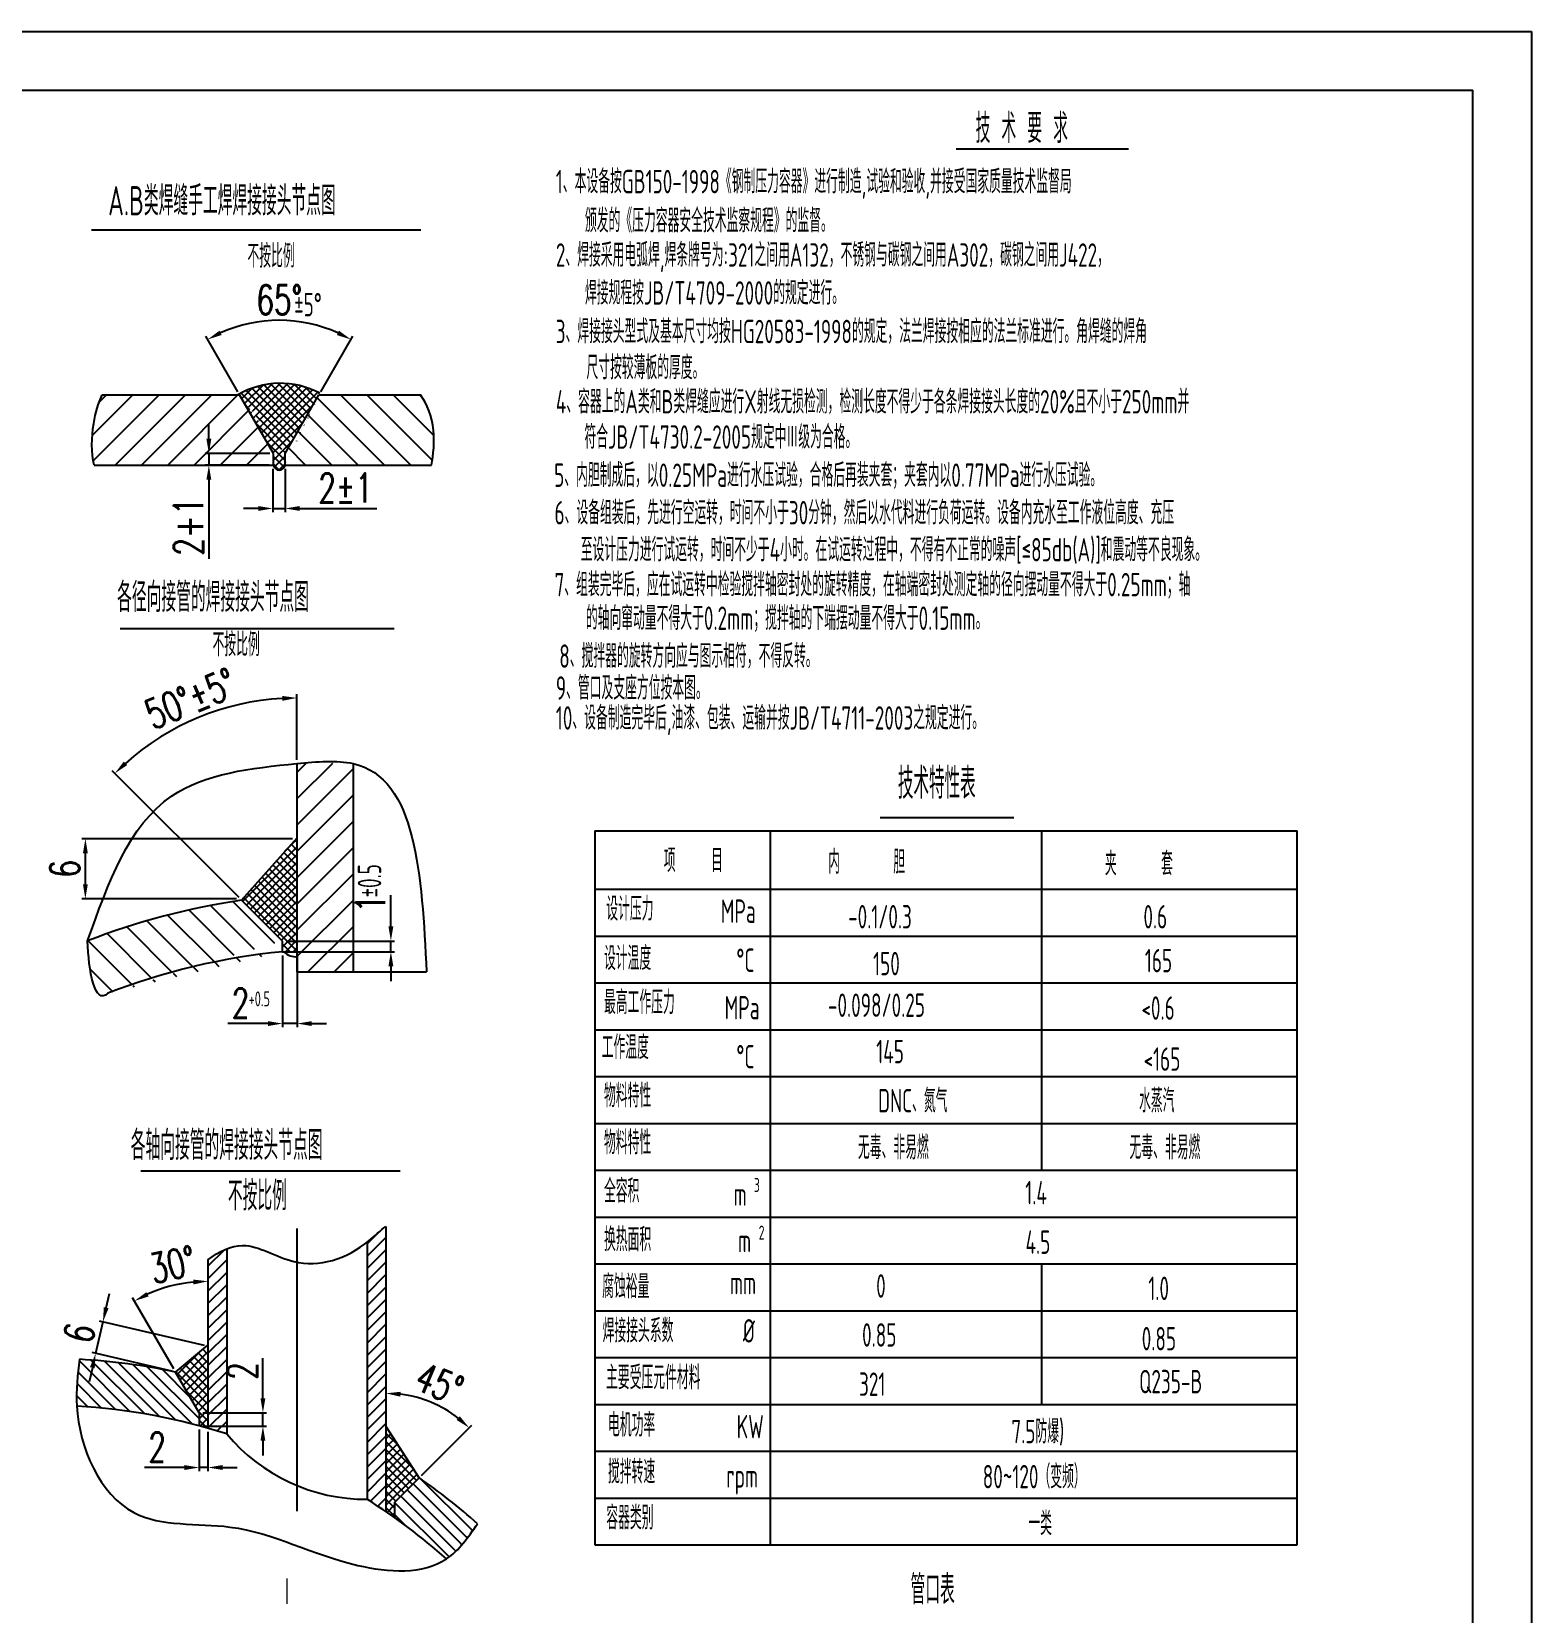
# Model space of a CAD drawing. Extents: x 174 to 768, y -773 to 68.
# Drawn here: x 512.1 to 768.3, y -201.9 to 68.3 of the extents above; entities that cross this region are included whole.
import ezdxf

# ---------------------------------------------------------------- set-up
doc = ezdxf.new("R2010")
doc.units = 0
doc.header["$MEASUREMENT"] = 0
doc.layers.get('DEFPOINTS').update_dxf_attribs({"linetype": 'CONTINUOUS', "lineweight": 30})
doc.layers.add('DIM', color=7, linetype='CONTINUOUS')
doc.styles.add('HZ5', font='romans.shx', dxfattribs={"width": 0.7, "height": 5, "bigfont": 'hztxt.shx'})
doc.styles.add('J_BigFont', font='gbenor.shx', dxfattribs={"bigfont": 'gbcbig.shx'})
doc.dimstyles.new('机械制图iso', dxfattribs={"dimscale": 0, "dimtxt": 0.18, "dimasz": 2.5, "dimexe": 0.625, "dimexo": 0.625, "dimgap": 1, "dimtad": 1, "dimdec": 4, "dimzin": 0, "dimdsep": 46, "dimtxsty": 'HZ5', "dimcen": 0, "dimadec": 0, "dimazin": 0, "dimtfac": 1, "dimtdec": 4, "dimtmove": 0, "dimatfit": 2, "dimfxl": 0, "dimtolj": 1, "dimtzin": 0, "dimarcsym": 0})
pattern_1 = [(45, (275.393905690285, -405.6326386263767), (-0.7071067811865475, 0.7071067811865476), []), (135, (275.393905690285, -405.6326386263767), (-0.7071067811865476, -0.7071067811865475), [])]

# ---------------------------------------------------------------- blocks, each defined once
blk = doc.blocks.new('*D0')
at = {"layer": 'DEFPOINTS', "color": 0}
for p in [(558.6121508210305, 18.64176815843064), (547.5883971668337, 6.269447954692623), (561.1354025506263, 6.269447954692623), (553.36189985873, -3.730552045307377), (555.36189985873, -3.730552045307377)]:
    blk.add_point(p, dxfattribs=at)
at = {"layer": 'DIM', "color": 0, "lineweight": -2}
for p, q in [((547.2758971668337, 6.810713832057896), (541.8112899649058, 16.27569114920383)), ((561.4479025506263, 6.810713832057896), (566.9125097525542, 16.2756911492038))]:
    blk.add_line(p, q, dxfattribs=at)
blk.add_arc((554.36189985873, -5.462602852876246), 24.47621978764833, 65.85473525063615, 114.1452647493638, dxfattribs=at)
at = {"layer": 'DIM', "color": 0}
for points in [[(544.5394988895366, 16.50121174966012), (544.1602325224253, 17.24323699668517), (542.1237899649058, 15.73442527183856)], [(564.5635671950347, 17.24323699668516), (564.1843008279234, 16.5012117496601), (566.6000097525542, 15.73442527183853)]]:
    blk.add_solid(points, dxfattribs=at)
at = {"layer": 'DIM', "color": 0, "insert": (554.36189985873, 22.51361693477208), "char_height": 5, "attachment_point": 5, "style": 'HZ5'}
blk.add_mtext('\\A1;65°', dxfattribs=at)
blk = doc.blocks.new('*D1')
at = {"layer": 'DEFPOINTS', "color": 0}
for p in [(553.2706124331484, -5.730552045307377), (555.36189985873, -5.730552045307377), (555.36189985873, -13.13590915705458)]:
    blk.add_point(p, dxfattribs=at)
at = {"layer": 'DIM', "color": 0, "lineweight": -2}
for p, q in [((553.2706124331484, -6.355552045307377), (553.2706124331484, -13.76090915705458)), ((555.36189985873, -6.355552045307377), (555.36189985873, -13.76090915705458)), ((550.7706124331484, -13.13590915705458), (548.2706124331484, -13.13590915705458)), ((553.2706124331484, -13.13590915705458), (555.36189985873, -13.13590915705458)), ((557.86189985873, -13.13590915705458), (571.0285665253966, -13.13590915705458))]:
    blk.add_line(p, q, dxfattribs=at)
at = {"layer": 'DIM', "color": 0}
for points in [[(550.7706124331484, -12.71924249038792), (550.7706124331484, -13.55257582372125), (553.2706124331484, -13.13590915705458)], [(557.86189985873, -12.71924249038792), (557.86189985873, -13.55257582372125), (555.36189985873, -13.13590915705458)]]:
    blk.add_solid(points, dxfattribs=at)
at = {"layer": 'DIM', "color": 0, "insert": (565.6952331920634, -9.635909157054584), "char_height": 5, "attachment_point": 5, "style": 'HZ5'}
blk.add_mtext('\\A1;2±1', dxfattribs=at)
blk = doc.blocks.new('*D2')
at = {"layer": 'DEFPOINTS', "color": 0}
for p in [(553.36189985873, -3.730552045307377), (542.3368199904809, -5.73055204530726), (553.2706124331484, -5.730552045307263)]:
    blk.add_point(p, dxfattribs=at)
at = {"layer": 'DIM', "color": 0, "lineweight": -2}
for p, q in [((542.3368199904809, -1.230552045307373), (542.3368199904809, 1.269447954692627)), ((552.73689985873, -3.730552045307376), (541.7118199904809, -3.730552045307373)), ((542.3368199904809, -3.730552045307373), (542.3368199904809, -5.73055204530726)), ((552.6456124331484, -5.730552045307263), (541.7118199904809, -5.73055204530726)), ((542.3368199904809, -8.23055204530726), (542.3368199904809, -21.73055204530726))]:
    blk.add_line(p, q, dxfattribs=at)
at = {"layer": 'DIM', "color": 0}
for points in [[(541.9201533238142, -1.230552045307373), (542.7534866571475, -1.230552045307373), (542.3368199904809, -3.730552045307373)], [(541.9201533238142, -8.23055204530726), (542.7534866571475, -8.23055204530726), (542.3368199904809, -5.73055204530726)]]:
    blk.add_solid(points, dxfattribs=at)
at = {"layer": 'DIM', "color": 0, "insert": (538.8368199904809, -16.23055204530717), "char_height": 5, "attachment_point": 5, "rotation": 90, "style": 'HZ5'}
blk.add_mtext('\\A1;2+1', dxfattribs=at)
blk = doc.blocks.new('*D3')
at = {"layer": 'DEFPOINTS', "color": 0}
for p in [(554.9184130839395, -88.86690251864206), (557.4109060843688, -88.87068120304502), (554.9184130839395, -101.1265748317981)]:
    blk.add_point(p, dxfattribs=at)
at = {"layer": 'DIM', "color": 0, "lineweight": -2}
for p, q in [((554.9184130839395, -89.49190251864206), (554.9184130839395, -101.7515748317981)), ((557.4109060843688, -89.49568120304502), (557.4109060843688, -101.7515748317981)), ((552.4184130839395, -101.1265748317981), (545.5850797506062, -101.1265748317981)), ((557.4109060843688, -101.1265748317981), (554.9184130839395, -101.1265748317981)), ((559.9109060843688, -101.1265748317981), (562.4109060843688, -101.1265748317981))]:
    blk.add_line(p, q, dxfattribs=at)
at = {"layer": 'DIM', "color": 0}
for points in [[(552.4184130839395, -100.7099081651314), (552.4184130839395, -101.5432414984647), (554.9184130839395, -101.1265748317981)], [(559.9109060843688, -100.7099081651314), (559.9109060843688, -101.5432414984647), (557.4109060843688, -101.1265748317981)]]:
    blk.add_solid(points, dxfattribs=at)
at = {"layer": 'DIM', "color": 0, "insert": (547.7517464172729, -97.62657483179805), "char_height": 5, "attachment_point": 5, "style": 'HZ5'}
blk.add_mtext('\\A1;2', dxfattribs=at)
blk = doc.blocks.new('*D4')
at = {"layer": 'DEFPOINTS', "color": 0}
for p in [(554.91841308394, -87.03521636054006), (554.91841308394, -88.86690251864206), (573.4327835027924, -88.86690251864206)]:
    blk.add_point(p, dxfattribs=at)
at = {"layer": 'DIM', "color": 0, "lineweight": -2}
for p, q in [((573.4327835027924, -84.53521636054006), (573.4327835027924, -79.20188302720673)), ((555.54341308394, -87.03521636054006), (574.0577835027924, -87.03521636054006)), ((555.54341308394, -88.86690251864206), (574.0577835027924, -88.86690251864206)), ((573.4327835027924, -88.86690251864206), (573.4327835027924, -87.03521636054006)), ((573.4327835027924, -91.36690251864206), (573.4327835027924, -93.86690251864206))]:
    blk.add_line(p, q, dxfattribs=at)
at = {"layer": 'DIM', "color": 0}
for points in [[(573.0161168361258, -84.53521636054006), (573.849450169459, -84.53521636054006), (573.4327835027924, -87.03521636054006)], [(573.0161168361258, -91.36690251864206), (573.849450169459, -91.36690251864206), (573.4327835027924, -88.86690251864206)]]:
    blk.add_solid(points, dxfattribs=at)
at = {"layer": 'DIM', "color": 0, "insert": (569.9327835027924, -80.61854969387329), "char_height": 5, "attachment_point": 5, "rotation": 90, "style": 'HZ5'}
blk.add_mtext('\\A1;1', dxfattribs=at)
blk = doc.blocks.new('*D5')
at = {"layer": 'DEFPOINTS', "color": 0}
for p in [(545.9970326997895, -46.99978383691675), (557.3855661975102, -56.71128786153534), (547.929272101519, -80.04607537811924), (554.9184130839399, -87.03521636054012), (557.3855661975102, -92.29316619773817)]:
    blk.add_point(p, dxfattribs=at)
at = {"layer": 'DIM', "color": 0, "lineweight": -2}
for p, q in [((557.3855661975103, -56.08628786153531), (557.3855661975103, -44.87545495808405)), ((547.4873303632774, -79.60413363987766), (525.8295723197955, -57.94637559639602))]:
    blk.add_line(p, q, dxfattribs=at)
blk.add_arc((557.3855661975103, -89.50236947411045), 44.0019145160264, 93.25573837439748, 131.744261625603, dxfattribs=at)
at = {"layer": 'DIM', "color": 0}
for points in [[(554.8747385527004, -45.1549760887315), (554.8984117650622, -45.98797310160785), (557.3855661975102, -45.50045495808408)], [(528.3749252083164, -56.97436095483252), (527.8026468607969, -56.368603629326), (526.271514058037, -58.38831733463763)]]:
    blk.add_solid(points, dxfattribs=at)
at = {"layer": 'DIM', "color": 0, "insert": (539.2073705066041, -45.61632289765294), "char_height": 5, "attachment_point": 5, "rotation": 22.500000000000245, "style": 'HZ5'}
blk.add_mtext('\\A1;50°±5°', dxfattribs=at)
blk = doc.blocks.new('*D6')
at = {"layer": 'DEFPOINTS', "color": 0}
for p in [(521.2426815575498, -69.54374477509576), (557.2602406675134, -69.54374477509577), (547.7083012323982, -79.82510450899849)]:
    blk.add_point(p, dxfattribs=at)
at = {"layer": 'DIM', "color": 0, "lineweight": -2}
for p, q in [((556.6352406675134, -69.54374477509577), (520.6176815575498, -69.54374477509576)), ((521.2426815575498, -77.32510450899848), (521.2426815575498, -72.04374477509576)), ((547.0833012323982, -79.82510450899849), (520.6176815575498, -79.82510450899848))]:
    blk.add_line(p, q, dxfattribs=at)
at = {"layer": 'DIM', "color": 0}
for points in [[(520.8260148908831, -72.04374477509576), (521.6593482242164, -72.04374477509576), (521.2426815575498, -69.54374477509576)], [(520.8260148908831, -77.32510450899848), (521.6593482242164, -77.32510450899848), (521.2426815575498, -79.82510450899848)]]:
    blk.add_solid(points, dxfattribs=at)
at = {"layer": 'DIM', "color": 0, "insert": (517.7426815575498, -74.68442464204703), "char_height": 5, "attachment_point": 5, "rotation": 90, "style": 'HZ5'}
blk.add_mtext('\\A1;6', dxfattribs=at)
blk = doc.blocks.new('*D65')
at = {"layer": 'DEFPOINTS', "color": 0}
for p in [(542.187560273907, -156.2383429438194), (522.9998206572881, -157.4743134969428), (536.6222918446724, -160.6193087786336)]:
    blk.add_point(p, dxfattribs=at)
at = {"layer": 'DIM', "color": 0, "lineweight": -2}
for p, q in [((524.8040619511638, -149.6592858611309), (525.3664395870234, -147.2233606991678)), ((524.2416843153043, -152.095211023094), (522.9998206572881, -157.4743134969428)), ((541.5785789834162, -156.0977485348545), (523.6327030248135, -151.9546166141291)), ((536.0133105541817, -160.4787143696687), (522.3908393667973, -157.3337190879779)), ((522.4374430214285, -159.9102386589059), (521.875065385569, -162.346163820869))]:
    blk.add_line(p, q, dxfattribs=at)
at = {"layer": 'DIM', "color": 0}
for points in [[(524.39807442417, -149.5655562551543), (525.2100494781577, -149.7530154671075), (524.2416843153043, -152.095211023094)], [(522.0314554944347, -159.8165090529293), (522.8434305484224, -160.0039682648825), (522.9998206572881, -157.4743134969428)]]:
    blk.add_solid(points, dxfattribs=at)
at = {"layer": 'DIM', "color": 0, "insert": (520.2104572595478, -153.9974335698151), "char_height": 5, "attachment_point": 5, "rotation": 77.00000000000291, "style": 'HZ5'}
blk.add_mtext('\\A1;6', dxfattribs=at)
blk = doc.blocks.new('*D66')
at = {"layer": 'DEFPOINTS', "color": 0}
for p in [(540.6750992965508, -169.8415745842228), (542.1875602739069, -170.2586364558271), (542.1875602739069, -176.9666994528402)]:
    blk.add_point(p, dxfattribs=at)
at = {"layer": 'DIM', "color": 0, "lineweight": -2}
for p, q in [((540.6750992965508, -170.4665745842228), (540.6750992965508, -177.5916994528402)), ((542.1875602739069, -170.8836364558271), (542.1875602739069, -177.5916994528402)), ((538.1750992965508, -176.9666994528402), (531.3417659632174, -176.9666994528402)), ((542.1875602739069, -176.9666994528402), (540.6750992965508, -176.9666994528402)), ((544.6875602739069, -176.9666994528402), (547.1875602739069, -176.9666994528402))]:
    blk.add_line(p, q, dxfattribs=at)
at = {"layer": 'DIM', "color": 0}
for points in [[(538.1750992965508, -176.5500327861735), (538.1750992965508, -177.3833661195069), (540.6750992965508, -176.9666994528402)], [(544.6875602739069, -176.5500327861735), (544.6875602739069, -177.3833661195069), (542.1875602739069, -176.9666994528402)]]:
    blk.add_solid(points, dxfattribs=at)
at = {"layer": 'DIM', "color": 0, "insert": (533.5084326298842, -173.4666994528402), "char_height": 5, "attachment_point": 5, "style": 'HZ5'}
blk.add_mtext('\\A1;2', dxfattribs=at)
blk = doc.blocks.new('*D67')
at = {"layer": 'DEFPOINTS', "color": 0}
for p in [(540.6750992965508, -167.6389771985812), (540.6750992965508, -169.8915745842229), (551.5734368465628, -167.6389771985812)]:
    blk.add_point(p, dxfattribs=at)
at = {"layer": 'DIM', "color": 0, "lineweight": -2}
for p, q in [((551.5734368465628, -165.1389771985812), (551.5734368465628, -158.3056438652478)), ((541.3000992965508, -167.6389771985812), (552.1984368465628, -167.6389771985812)), ((541.3000992965508, -169.8915745842229), (552.1984368465628, -169.8915745842229)), ((551.5734368465628, -169.8915745842229), (551.5734368465628, -167.6389771985812)), ((551.5734368465628, -172.3915745842229), (551.5734368465628, -174.8915745842229))]:
    blk.add_line(p, q, dxfattribs=at)
at = {"layer": 'DIM', "color": 0}
for points in [[(551.1567701798962, -165.1389771985812), (551.9901035132294, -165.1389771985812), (551.5734368465628, -167.6389771985812)], [(551.1567701798962, -172.3915745842229), (551.9901035132294, -172.3915745842229), (551.5734368465628, -169.8915745842229)]]:
    blk.add_solid(points, dxfattribs=at)
at = {"layer": 'DIM', "color": 0, "insert": (548.0734368465628, -160.4723105319144), "char_height": 5, "attachment_point": 5, "rotation": 90, "style": 'HZ5'}
blk.add_mtext('\\A1;2', dxfattribs=at)
blk = doc.blocks.new('*D68')
at = {"layer": 'DEFPOINTS', "color": 0}
for p in [(542.1875602739069, -141.4614750518286), (533.600557690238, -146.6660407563968), (536.6472918446725, -160.6626100488229), (540.6750992965507, -167.6389771985812), (542.1875602739069, -170.258636455827)]:
    blk.add_point(p, dxfattribs=at)
at = {"layer": 'DIM', "color": 0, "lineweight": -2}
blk.add_line((536.3347918446725, -160.1213441714576), (529.3217023047354, -147.9743167702556), dxfattribs=at)
blk.add_arc((542.1875602739069, -170.2586364558276), 25.10671593834482, 95.7075840606938, 114.2924159393039, dxfattribs=at)
at = {"layer": 'DIM', "color": 0}
for points in [[(539.6699159059115, -144.8602392746657), (539.7114054686732, -145.6925391368706), (542.187560273907, -145.1519205174828)], [(532.0489245794647, -147.7456947031528), (531.6687056637059, -147.0041570975362), (529.6342023047354, -148.5155826476209)]]:
    blk.add_solid(points, dxfattribs=at)
at = {"layer": 'DIM', "color": 0, "insert": (536.139815227167, -142.2985045422121), "char_height": 5, "attachment_point": 5, "rotation": 12.204993071761802, "style": 'HZ5'}
blk.add_mtext('\\A1;30°', dxfattribs=at)
blk = doc.blocks.new('*D69')
at = {"layer": 'DEFPOINTS', "color": 0}
for p in [(572.5875602739069, -135.7679039155133), (577.7926644106582, -164.977019693581), (578.2444145233993, -178.745878541131), (574.0389304695759, -182.9513625949544), (572.587560273907, -184.498558230147)]:
    blk.add_point(p, dxfattribs=at)
at = {"layer": 'DIM', "color": 0, "lineweight": -2}
blk.add_line((578.686356261641, -178.3039368028894), (587.2501109724399, -169.7401820920907), dxfattribs=at)
blk.add_arc((572.587560273907, -184.4027327906233), 20.11097805684807, 52.12704462007191, 82.87295537992776, dxfattribs=at)
at = {"layer": 'DIM', "color": 0}
for points in [[(575.0568285677825, -164.8630035446908), (575.1086244905727, -164.0312814596006), (572.587560273907, -164.2917547337753)], [(585.2096900492741, -168.2152798084346), (584.6581989710869, -168.8400213831071), (586.8081692341982, -170.1821238303323)]]:
    blk.add_solid(points, dxfattribs=at)
at = {"layer": 'DIM', "color": 0, "insert": (581.718681966099, -162.6288745784612), "char_height": 5, "attachment_point": 5, "rotation": 337.2486904556784, "style": 'HZ5'}
blk.add_mtext('\\A1;45°', dxfattribs=at)

msp = doc.modelspace()

# ---------------------------------------------------------------- hatches: boundary and pattern name
at = {"layer": 'DIM'}
h = msp.add_hatch(dxfattribs=at)
h.set_pattern_fill('ANSI37', color=256, scale=7.5, style=0)
h.set_pattern_definition([(45, (203.6527095195503, -72.17896834582416), (-0.6629126073623882, 0.6629126073623883), []), (135, (203.6527095195503, -72.17896834582416), (-0.6629126073623883, -0.6629126073623882), [])])
edge = h.paths.add_edge_path()
edge.add_line((553.36189985873, -3.730552045307377), (547.5883971668338, 6.269447954692623))
edge.add_line((555.36189985873, -3.730552045307377), (561.1354025506263, 6.269447954692623))
edge.add_line((553.36189985873, -5.730552045307377), (553.36189985873, -3.730552045307377))
edge.add_line((555.36189985873, -5.730552045307377), (555.36189985873, -3.730552045307377))
edge.add_arc((554.36189985873, -5.551764648080962), 1.015856748467515, 190.1366629109816, 349.8633370890185)
edge.add_arc((554.5397043200038, -5.933665231768032), 14.18390451545465, 61.57363830885726, 120.6441682197861)
h = msp.add_hatch(dxfattribs=at)
h.set_pattern_fill('ANSI31', color=256, style=0)
h.set_pattern_definition([(45, (75.62586769817028, -191.5169728455378), (-2.245064030267288, 2.245064030267288), [])])
edge = h.paths.add_edge_path()
edge.add_line((524.0917040721753, 6.269447954692623), (547.5883971668338, 6.269447954692623))
edge.add_line((547.5883971668338, 6.269447954692623), (553.36189985873, -3.730552045307377))
edge.add_line((553.36189985873, -3.730552045307377), (553.36189985873, -5.730552045307377))
edge.add_line((553.36189985873, -5.730552045307377), (522.7414860745538, -5.730552045307377))
edge.add_spline(control_points=[(522.7414860745538, -5.730552045307377), (522.1963809764746, -3.687591947700867), (522.3517338059975, 1.178674588223657), (523.4685287885612, 4.831990355963171), (524.0917040721755, 6.269447954692509)], knot_values=[9.941961667444083, 9.941961667444083, 9.941961667444083, 9.941961667444083, 21.33888380195688, 30.26678402198281, 30.26678402198281, 30.26678402198281, 30.26678402198281], degree=3, periodic=0)
h = msp.add_hatch(dxfattribs=at)
h.set_pattern_fill('ANSI31', color=256, angle=90, style=0)
h.set_pattern_definition([(135, (75.62586769817028, -191.5169728455378), (-2.245064030267288, -2.245064030267288), [])])
edge = h.paths.add_edge_path()
edge.add_spline(control_points=[(580.3855175203449, -5.730552045306808), (580.7139603742199, -3.899446166753592), (581.1430811459046, 1.301892435596073), (579.5835041953366, 4.672913776394125), (578.5197781583341, 6.269447954677048)], knot_values=[11.38549647651127, 11.38549647651127, 11.38549647651127, 11.38549647651127, 18.48107111075401, 28.15200539043571, 28.15200539043571, 28.15200539043571, 28.15200539043571], degree=3, periodic=0)
edge.add_line((578.5197781583263, 6.269447954692623), (561.1354025506263, 6.269447954692624))
edge.add_line((561.1354025506263, 6.269447954692624), (555.36189985873, -3.730552045307344))
edge.add_line((555.36189985873, -3.730552045307344), (555.3618998587299, -5.730552045307377))
edge.add_line((555.3618998587299, -5.730552045307377), (580.3855175203447, -5.730552045307376))
h = msp.add_hatch(dxfattribs=at)
h.set_pattern_fill('ANSI31', color=256, style=0)
h.set_pattern_definition([(45, (82.90397336810742, -344.1512126474734), (-2.245064030267288, 2.245064030267288), [])])
edge = h.paths.add_edge_path()
edge.add_line((557.3855661975102, -56.71128786153531), (557.3855661975102, -92.29316619773817))
edge.add_line((557.3855661975102, -92.29316619773817), (566.9855661975103, -92.29316619773817))
edge.add_line((566.9855661975104, -92.29316619773817), (566.9855661975104, -56.71128786153531))
edge.add_spline(control_points=[(566.9855661975104, -56.71128786153531), (563.8023136348762, -56.63659325863182), (560.6190610722425, -56.56189865572833), (557.3855661975102, -56.71128786153531)], knot_values=[121.8604519330935, 121.8604519330935, 121.8604519330935, 121.8604519330935, 141.0604519330935, 141.0604519330936, 141.0604519330936, 141.0604519330936], degree=3, periodic=0)
h = msp.add_hatch(dxfattribs=at)
h.set_pattern_fill('ANSI37', color=256, scale=7.5, style=0)
h.set_pattern_definition([(45, (259.485078799967, 645.3771015814241), (-0.6629126073623882, 0.6629126073623883), []), (135, (259.485078799967, 645.3771015814241), (-0.6629126073623883, -0.6629126073623882), [])])
h.paths.add_polyline_path([(557.3855661975102, -69.40268651949054), (547.9292721015191, -80.04607537811944), (554.91841308394, -87.03521636054006), (554.91841308394, -88.86690251864206), (555.2313298852602, -88.86737690867494, -0.00034280350042554), (555.2291015860443, -88.86483787614475, 0.00034280350042554), (555.2313298852602, -88.86737690867494), (557.3855661975102, -88.87064278711568)])
h = msp.add_hatch(dxfattribs=at)
h.set_pattern_fill('ANSI31', color=256, angle=90, style=0)
h.set_pattern_definition([(135, (82.90397336810742, -344.1512126474734), (-2.245064030267288, -2.245064030267288), [])])
edge = h.paths.add_edge_path()
edge.add_arc((565.4991089479319, -199.7026528786921), 111.3396366207545, 95.45309312376337, 111.2753747836712)
edge.add_line((554.91841308394, -87.03521636054006), (547.9292721015191, -80.04607537811944))
edge.add_arc((565.4991089479319, -199.7026528786921), 120.9396366207545, 98.35336270955364, 111.2753747836712)
edge.add_spline(control_points=[(525.0994366994069, -95.95111715486087), (522.7641272649203, -98.13888538874608), (521.8179374560166, -92.07511614157852), (521.6160693617992, -87.00538342356253)], knot_values=[0, 0, 0, 0, 19.20000000000007, 19.20000000000012, 19.20000000000012, 19.20000000000012], degree=3, periodic=0)
h = msp.add_hatch(dxfattribs=at)
h.set_pattern_fill('ANSI31', color=256, scale=12, style=0)
h.set_pattern_definition([(45, (484.9335930236839, -246.5170105244059), (-1.060660171779821, 1.060660171779821), [])])
edge = h.paths.add_edge_path()
edge.add_arc((513.681336404708, -270.6845316508483), 104.3933198293947, 72.31889376911221, 74.15323070433749, ccw=False)
edge.add_line((545.3875602739072, -171.2225761454466), (545.3875602739072, -139.5928778734101))
edge.add_spline(control_points=[(545.3875602739072, -139.5928778734101), (544.3058659969056, -140.0280897048285), (543.2420812104674, -140.6869422603406), (542.1875602739069, -141.4614750518286)], knot_values=[4.91849032904463, 4.91849032904463, 4.91849032904463, 4.91849032904463, 9.508752548406024, 9.508752548406024, 9.508752548406024, 9.508752548406024], degree=3, periodic=0)
edge.add_line((542.1875602739069, -141.4614750518288), (542.1875602739069, -170.2586364558271))
edge = h.paths.add_edge_path()
edge.add_arc((513.6813364046993, -270.6845316508433), 104.3933198293939, 55.64824937385521, 57.74971897068508, ccw=False)
edge.add_line((572.587560273907, -184.4985582301472), (572.587560273907, -135.7679039155131))
edge.add_spline(control_points=[(572.587560273907, -135.7679039155132), (571.6419671852764, -136.4703761911455), (570.5875002381854, -137.4874387212623), (569.4839181652083, -138.3688392588994), (569.3875602739076, -138.4444711819799)], knot_values=[40.97188574948754, 40.97188574948754, 40.97188574948754, 40.97188574948754, 45.23964684736674, 45.64625762736014, 45.64625762736014, 45.64625762736014, 45.64625762736014], degree=3, periodic=0)
edge.add_line((569.3875602739067, -138.4444711819804), (569.3875602739072, -182.3964699027458))
h = msp.add_hatch(dxfattribs=at)
h.set_pattern_fill('ANSI37', color=256, scale=8, style=0)
h.set_pattern_definition(pattern_1)
h.paths.add_polyline_path([(536.6472918446725, -160.6626100488229), (540.6750992965513, -167.6389771985805), (540.6750992965508, -169.8415745842228, -0.003757262012781217), (542.1875602739069, -170.2586364558269), (542.1875602739069, -156.04352295687)])
h = msp.add_hatch(dxfattribs=at)
h.set_pattern_fill('ANSI31', color=256, scale=12, angle=90, style=0)
h.set_pattern_definition([(135, (484.9335930236839, -246.5170105244059), (-1.060660171779821, -1.060660171779821), [])])
edge = h.paths.add_edge_path()
edge.add_line((540.6750992965508, -169.8415745842228), (540.6750992965513, -167.6389771985814))
edge.add_line((540.6750992965513, -167.6389771985814), (536.6472918446725, -160.6626100488229))
edge.add_arc((513.6813364047048, -270.6845316508483), 112.3933198293954, 78.20939204592266, 86.64924015843471)
edge.add_spline(control_points=[(520.2505530415674, -158.4833563671161), (519.9390165211357, -161.0996124062071), (519.6274800007036, -163.7158684452984), (519.7829653488589, -166.4696797859133)], knot_values=[0, 0, 0, 0, 7.99999999999998, 8.000000000000083, 8.000000000000083, 8.000000000000083], degree=3, periodic=0)
edge.add_arc((513.6813364047039, -270.6845316508474), 104.3933198293947, 75.01432767573868, 86.64924015843411, ccw=False)
edge = h.paths.add_edge_path()
edge.add_line((578.2800333405057, -178.7102597240249), (574.0389304695759, -182.951362594954))
edge.add_line((574.0389304695759, -182.951362594954), (574.0389304695759, -185.5086778910966))
edge.add_arc((513.6813364047048, -270.6845316508469), 104.3933198293939, 48.43963839509519, 54.67772519402092, ccw=False)
edge.add_spline(control_points=[(582.9367742289128, -192.5714754004392), (585.0526757617636, -191.1459851214977), (586.648359842372, -188.8657013438666), (588.2440439229808, -186.5854175662356)], knot_values=[83.23876013549625, 83.23876013549625, 83.23876013549625, 83.23876013549658, 91.23876013549659, 91.23876013549659, 91.23876013549659, 91.23876013549659], degree=3, periodic=0)
edge.add_arc((513.6813364047039, -270.6845316508474), 112.3933198293949, 48.439638395095, 54.91747715231479)
h = msp.add_hatch(dxfattribs=at)
h.set_pattern_fill('ANSI37', color=256, scale=8, style=0)
h.set_pattern_definition(pattern_1)
h.paths.add_polyline_path([(572.587560273907, -184.4985582301472, -0.004234735915647742), (574.0389304695759, -185.5086778910965), (574.0389304695759, -182.9513625949542), (578.2444145233999, -178.7458785411308), (572.5875602739065, -169.9299733190426)])

# ---------------------------------------------------------------- linework, layer by layer
for p, q in [((174.2502784555192, 68.32419362772714), (768.250278455519, 68.32419362772703)), ((768.250278455519, 68.32419362772703), (768.250278455519, -772.675806372273)), ((199.2502784555191, 58.32419362772703), (758.2502784555193, 58.32419362772703)), ((758.2502784555189, -762.675806372273), (758.2502784555189, 58.32419362772703)), ((669.9741766315944, 48.30879700771402), (699.4535297114853, 48.30879700771402)), ((522.2790541628992, 34.44629693858042), (578.5192174071381, 34.44629693858042)), ((524.0917040721753, 6.269447954692623), (547.5883971668338, 6.269447954692623)), ((553.36189985873, -3.730552045307377), (547.5883971668338, 6.269447954692623)), ((555.36189985873, -3.730552045307377), (561.1354025506263, 6.269447954692623)), ((561.1354025506263, 6.269447954692623), (578.5197781583703, 6.269447954692623)), ((553.36189985873, -5.730552045307377), (553.36189985873, -3.730552045307377)), ((555.36189985873, -5.730552045307377), (555.36189985873, -3.730552045307377)), ((522.7414860745538, -5.730552045307377), (553.36189985873, -5.730552045307377)), ((555.36189985873, -5.730552045307377), (580.3855175203447, -5.730552045307377)), ((527.1777658465393, -33.62061719304666), (573.9988922876236, -33.62061719304666)), ((557.3855661975102, -56.71128786153531), (557.3855661975102, -92.29316619773817)), ((566.9855661975104, -56.71128786153531), (566.9855661975104, -92.29316619773817)), ((657.0326727393585, -65.94224352419258), (679.8681786041452, -65.94224352419258)), ((547.9292721015191, -80.04607537811944), (557.4109060843688, -69.37416559292751)), ((608.2502784555187, -68.18243609698754), (728.2502784555187, -68.18243609698754)), ((608.2502784555187, -68.18243609698754), (608.2502784555186, -190.1824360969877)), ((638.2502784555186, -190.1824360969877), (638.2502784555187, -68.18243609698754)), ((684.6413865593514, -126.1824360969877), (684.6413865593513, -68.18243609698754)), ((728.2502784555187, -190.1824360969877), (728.2502784555186, -68.18243609698754)), ((608.2502784555187, -78.18243609698766), (728.2502784555187, -78.18243609698743)), ((554.91841308394, -87.03521636054006), (547.9292721015191, -80.04607537811944)), ((608.2502784555187, -86.18243609698754), (728.2502784555187, -86.18243609698754)), ((554.91841308394, -88.86690251864206), (554.91841308394, -87.03521636054006)), ((554.91841308394, -88.86690251864206), (557.4109060843688, -88.87068120304502)), ((557.3855661975102, -92.29316619773817), (566.9855661975104, -92.29316619773817)), ((566.9855661975104, -92.29316619773817), (579.5270694835232, -92.29316619773817)), ((608.2502784555187, -94.18243609698754), (728.2502784555187, -94.18243609698754)), ((608.2502784555187, -102.1824360969875), (728.2502784555187, -102.1824360969875)), ((608.2502784555187, -110.1824360969877), (728.2502784555187, -110.1824360969875)), ((608.2502784555187, -118.1824360969877), (728.2502784555187, -118.1824360969875)), ((530.702043136127, -126.3002318491699), (574.9894632387823, -126.3002318491699)), ((608.2502784555187, -126.1824360969877), (728.2502784555187, -126.1824360969876)), ((608.2502784555187, -134.1824360969877), (728.2502784555187, -134.1824360969876)), ((557.3875602739072, -136.1605504611584), (557.3875602739072, -184.4027327906235)), ((572.587560273907, -135.7679039155132), (572.587560273907, -184.498558230147)), ((545.3875602739072, -139.5928778734101), (545.3875602739072, -171.2225761454467)), ((569.3875602739072, -138.4444711819804), (569.3875602739072, -182.3964699027458)), ((542.1875602739069, -141.4614750518285), (542.1875602739069, -170.2586364558269)), ((608.2502784555187, -142.1824360969877), (728.2502784555187, -142.1824360969876)), ((684.6413865593512, -166.1824360969877), (684.6413865593514, -142.1824360969876)), ((608.2502784555187, -150.1824360969877), (728.2502784555187, -150.1824360969876)), ((536.6472918446725, -160.6626100488229), (542.1875602739069, -156.0435229568698)), ((608.2502784555187, -158.1824360969877), (728.2502784555187, -158.1824360969876)), ((540.6750992965508, -167.6389771985812), (536.6472918446725, -160.6626100488229)), ((608.2502784555187, -166.1824360969877), (728.2502784555187, -166.1824360969876)), ((540.6750992965508, -167.6389771985812), (540.6750992965508, -169.8415745842228)), ((578.2444145233994, -178.7458785411311), (572.587560273907, -169.9299733190428)), ((608.2502784555187, -174.1824360969877), (728.2502784555187, -174.1824360969877)), ((574.0389304695759, -182.9513625949544), (578.2444145233994, -178.7458785411311)), ((574.0389304695759, -182.9513625949544), (574.0389304695759, -185.5086778910966)), ((608.2502784555187, -182.1824360969877), (728.2502784555187, -182.1824360969877)), ((608.2502784555187, -190.1824360969877), (728.2502784555187, -190.1824360969877))]:
    msp.add_line(p, q, dxfattribs=at)
for centre, radius, start, end in [((554.5397043200038, -5.933665231768032), 14.18390451545465, 61.57363830885726, 120.6441682197861), ((554.36189985873, -5.551764648080962), 1.015856748467515, 190.1366629109816, 349.8633370890185), ((565.4991089479319, -199.7026528786921), 120.9396366207545, 98.35336270955364, 111.2753747836712), ((565.4991089479319, -199.7026528786921), 111.3396366207545, 95.45309312376337, 111.2753747836712), ((557.0818831112493, -87.24105182032031), 2.463631574572533, 221.2953489221601, 277.0806557065141), ((513.6813364047043, -270.6845316508465), 112.393319829394, 78.20939204592189, 86.64924015844929), ((513.6813364047043, -270.6845316508465), 104.393319829394, 72.3188937691011, 86.64924015844929), ((569.2724491684385, -151.2824024281604), 31.11428040915728, 219.8566394761642, 270.2119732636294), ((513.6813364047043, -270.6845316508465), 112.393319829394, 48.43963839508686, 54.9836955980328), ((513.6813364047043, -270.6845316508465), 104.393319829394, 48.43963839508686, 57.74971897068618)]:
    msp.add_arc(centre, radius, start, end, dxfattribs=at)
for points, knots in [([(522.7414860745538, -5.730552045307377), (522.1963809764746, -3.687591947700867), (522.3517338059975, 1.178674588223657), (523.4685287885612, 4.831990355963171), (524.0917040721755, 6.269447954692509)], [9.941961667444083, 9.941961667444083, 9.941961667444083, 9.941961667444083, 21.33888380195688, 30.26678402198281, 30.26678402198281, 30.26678402198281, 30.26678402198281]), ([(580.3855175203449, -5.730552045306808), (580.7139603742199, -3.899446166753592), (581.1430811459046, 1.301892435596073), (579.5835041953366, 4.672913776394125), (578.5197781583341, 6.269447954677048)], [11.38549647651127, 11.38549647651127, 11.38549647651127, 11.38549647651127, 18.48107111075401, 28.15200539043571, 28.15200539043571, 28.15200539043571, 28.15200539043571]), ([(542.1875602739069, -141.4614750518286), (544.1111580939337, -140.048615868487), (548.7364384545981, -137.615939712446), (558.105041586633, -143.8593433037852), (566.9245917323442, -141.0204152671979), (571.6419671852764, -136.4703761911455), (572.587560273907, -135.7679039155132)], [4.91849032904463, 4.91849032904463, 4.91849032904463, 4.91849032904463, 13.29178866043218, 24.73449058204391, 41.37849652948094, 45.64625762736014, 45.64625762736014, 45.64625762736014, 45.64625762736014])]:
    msp.add_open_spline(points, degree=3, knots=knots, dxfattribs=at)
for points in [[(521.6160693617992, -87.00538342356276), (535.9634081848938, -62.26754759947107), (557.3855661975102, -56.71128786153531), (566.9855661975104, -56.71128786153531), (579.5270694835232, -92.29316619773817)], [(520.2505530415674, -158.4833563671161), (519.7829653488589, -166.4696797859133), (529.5348055326585, -184.6755689750066), (545.9187789098637, -187.1310883685173), (567.7640785674862, -193.679141128869), (582.9367742289132, -192.5714754004391), (588.2440439229808, -186.5854175662356)]]:
    msp.add_spline(points, degree=3, dxfattribs=at)
msp.add_open_spline([(525.0994366994069, -95.95111715486087), (522.7641272649203, -98.13888538874608), (521.8179374560166, -92.07511614157852), (521.6160693617992, -87.00538342356253)], degree=3, dxfattribs=at)

# ---------------------------------------------------------------- texts
at = {"layer": 'DIM', "style": 'J_BigFont', "width": 0.7}
for s, height, p in [(' 技 术 要 求', 5, (671.4180186871538, 49.30879700771402)), ('1、本设备按GB150-1998《钢制压力容器》进行制造,试验和验收,并接受国家质量技术监督局', 4, (601.6075099649278, 40.70597021471951)), ('A.B类焊缝手工焊焊接接头节点图', 5, (525.1400226277725, 36.94088565545485)), ('颁发的《压力容器安全技术监察规程》的监督。', 4, (606.5842343449067, 34.02738071100339)), ('不按比例', 4, (548.9284196032501, 27.99445828713192)), ('2、焊接采用电弧焊,焊条牌号为:321之间用A132，不锈钢与碳钢之间用A302，碳钢之间用J422，', 4, (601.6075099649278, 28.1688169320804)), ('焊接规程按JB/T4709-2000的规定进行。 ', 4, (606.5842343449067, 21.68674143758471)), ('±5%%d', 4, (556.9024633243617, 19.69412526463088)), ('3、焊接接头型式及基本尺寸均按HG20583-1998的规定，法兰焊接按相应的法兰标准进行。角焊缝的焊角', 4, (601.5926532043577, 15.1001842764266)), ('尺寸按较薄板的厚度。', 4, (606.8336958957952, 8.934329629796025)), ('4、容器上的A类和B类焊缝应进行X射线无损检测，检测长度不得少于各条焊接接头长度的20%且不小于250mm并', 4, (601.6075099649278, 3.093330980647238)), ('符合JB/T4730.2-2005规定中Ⅲ级为合格。', 4, (606.4903690847777, -2.923983182506731)), ('5、内胆制成后，以0.25MPa进行水压试验，合格后再装夹套；夹套内以0.77MPa进行水压试验。', 4, (601.3187919704139, -9.445382340247747)), ('6、设备组装后，先进行空运转，时间不小于30分钟，然后以水代料进行负荷运转。设备内充水至工作液位高度、充压', 4, (601.3800150102337, -15.85965583090594)), ('至设计压力进行试运转，时间不少于4小时。在试运转过程中，不得有不正常的噪声[≤85db(A)]和震动等不良现象。', 4, (605.8700425278726, -22.17617757415019)), ('7、组装完毕后，应在试运转中检验搅拌轴密封处的旋转精度，在轴端密封处测定轴的径向摆动量不得大于0.25mm；轴', 4, (601.3869079930919, -28.14073874725466)), ('各径向接管的焊接接头节点图', 5, (526.66736604169, -30.80592631035665)), ('的轴向窜动量不得大于0.2mm；搅拌轴的下端摆动量不得大于0.15mm。', 4, (606.7378185993407, -33.87353611555091)), ('不按比例', 4, (542.9644427443217, -38.37624978056328)), ('8、搅拌器的旋转方向应与图示相符，不得反转。', 4, (602.1908401691052, -40.35147565519742)), ('9、管口及支座方位按本图。', 4, (601.6075099649278, -45.79839342330172)), ('10、设备制造完毕后,油漆、包装、运输并按JB/T4711-2003之规定进行。', 4, (601.6075099649278, -50.91996671071365)), ('技术特性表', 5.271843472230103, (660.0362566948243, -62.72716046935375)), ('项    目', 4, (620.0474745934449, -75.2579003238285)), ('内      胆', 4, (648.1260765910438, -75.51015097486663)), ('夹     套', 4, (695.3956508939455, -75.82471759815314)), ('设计压力', 4, (610.231363209106, -83.5399904124439)), ('MPa', 4, (629.7881604516097, -83.93071865922832)), ('-0.1/0.3', 4, (651.5376134284652, -84.87883963000661)), ('0.6', 4, (701.9816968887782, -84.87883963000661)), ('设计温度', 4, (609.8354331633233, -91.98318610815807)), ('%%dC', 4, (632.4449186233337, -92.30157801362077)), ('150', 4, (655.808393784293, -92.88582389010855)), ('165', 4, (702.2338561901289, -92.36717688375495)), ('+0.5', 2.559456084413733, (549.1374518115683, -98.1875806018918)), ('最高工作压力', 4, (609.8364935803899, -99.50784375342448)), ('MPa', 4, (630.4413470842101, -100.4101094952881)), ('-0.098/0.25', 4, (648.0948826127142, -99.98538012864094)), ('<0.6', 4, (701.636010716713, -100.4739425095537)), ('工作温度', 4, (609.4384461370674, -107.1942638243123)), ('%%dC', 4, (632.4449186233333, -108.7747331872903)), ('145', 4, (656.3447683080776, -107.9095794230417)), ('<165', 4, (702.0099840207276, -109.199156826499)), ('物料特性', 4, (609.8375539758919, -115.4480220813376)), ('DNC、氮气', 4, (656.6423827673179, -116.3002998631472)), ('水蒸汽', 4, (701.234311082258, -116.3002998631472)), ('各轴向接管的焊接接头节点图', 5, (528.9920168626859, -124.4207432597427)), ('物料特性', 4, (609.8375539758919, -123.4480220813376)), ('无毒、非易燃', 4, (653.2145850780013, -124.3002998631472)), ('无毒、非易燃', 4, (699.605693181834, -124.3002998631472)), ('不按比例', 5, (545.5877469910729, -133.0478216482147)), ('全容积', 4, (609.8364935803899, -131.7290645833961)), ('m', 4, (631.9738792793578, -132.241248158634)), ('3', 2.4, (635.450097484418, -129.8967074452817)), ('1.4', 4, (681.7996358291975, -132.0069197843474)), ('换热面积', 4, (609.8354331633228, -140.0090555826847)), ('m', 4, (632.7289383071588, -140.2000785857068)), ('2', 2.4, (636.2737178905904, -138.0333968334258)), ('4.5', 4, (681.8436511121863, -140.4678436679097)), ('腐蚀裕量', 4, (609.5221489470783, -148.051837244455)), ('mm', 4, (631.3426291376309, -147.3858394666032)), ('0', 4, (656.3256218516271, -147.959539973475)), ('1.0', 4, (702.8177281564595, -148.3609891583302)), ('焊接接头系数', 4, (609.6034758896423, -155.5945838191125)), ('%%c', 4, (633.5561751567583, -155.6246512427131)), ('0.85', 4, (653.9202196536544, -156.3232967771438)), ('0.85', 4, (701.6885773393191, -156.9555480050234)), ('主要受压元件材料', 4, (610.1863589830733, -163.6095863301024)), ('321', 4, (653.4053372175567, -164.7252131449858)), ('Q235-B', 4, (701.2567205274481, -164.2899422186787)), ('电机功率', 4, (610.5176236514477, -171.7010251230873)), ('KW', 4, (632.4984645721929, -171.9834892755526)), ('7.5防爆)', 4, (679.4293631639621, -172.8237135658827)), ('搅拌转速', 4, (610.5176236514477, -179.7010251230873)), ('rpm', 4, (630.7254867139827, -180.3794353790696)), ('80~120（变频）', 4, (674.5323645542276, -180.5180951426715)), ('容器类别', 4, (610.2334840216755, -187.5427171924799)), ('一类', 4, (682.3244328280284, -188.5180951426715)), ('Ⅰ', 5, (554.425041664209, -200.7466262570916)), ('管口表', 5, (662.2003764298961, -200.3291305302041))]:
    msp.add_text(s, height=height, dxfattribs=at).set_placement(p)
msp.add_text('±0.5', height=4, rotation=90, dxfattribs=at).set_placement((571.7825195894754, -79.59069549172386))

# ---------------------------------------------------------------- dimensions: what is measured, and where the dimension line sits
at = {"layer": 'DIM'}
for base, line1, line2, text, picture, middle in [((558.6121508210305, 18.64176815843064), ((555.36189985873, -3.730552045307377), (561.1354025506263, 6.269447954692623)), ((553.36189985873, -3.730552045307377), (547.5883971668337, 6.269447954692623)), '65°', '*D0', (554.36189985873, 22.51361693477208)), ((545.9970326997895, -46.99978383691675), ((557.3855661975102, -56.71128786153531), (557.3855661975102, -92.29316619773817)), ((554.9184130839399, -87.03521636054006), (547.9292721015189, -80.04607537811921)), '50%%d%%P5%%D', '*D5', (539.2073705066042, -45.61632289765294))]:
    dim = msp.add_angular_dim_2l(base=base, line1=line1, line2=line2, text=text, dimstyle='机械制图iso', override={"dimscale": 1}, dxfattribs=at)
    dim.commit()
    dim.dimension.update_dxf_attribs({"geometry": picture, "text_midpoint": middle})
for base, p1, p2, text, picture, middle in [((542.3368199904809, -5.73055204530726), (553.36189985873, -3.730552045307377), (553.2706124331484, -5.730552045307263), '2+1', '*D2', (538.8368199904809, -16.23055204530717)), ((521.2426815575498, -69.54374477509576), (547.7083012323982, -79.82510450899849), (557.2602406675134, -69.54374477509577), '6', '*D6', (517.7426815575498, -74.68442464204703))]:
    dim = msp.add_linear_dim(base=base, p1=p1, p2=p2, angle=90, text=text, dimstyle='机械制图iso', override={"dimscale": 1}, dxfattribs=at)
    dim.commit()
    dim.dimension.update_dxf_attribs({"geometry": picture, "text_midpoint": middle})
for base, p1, p2, text, picture, middle in [((555.36189985873, -13.13590915705458), (553.2706124331484, -5.730552045307377), (555.36189985873, -5.730552045307377), '2±1', '*D1', (565.6952331920634, -9.635909157054584)), ((554.9184130839395, -101.1265748317981), (557.4109060843688, -88.87068120304502), (554.9184130839395, -88.86690251864206), '2', '*D3', (547.7517464172729, -97.62657483179805))]:
    dim = msp.add_linear_dim(base=base, p1=p1, p2=p2, text=text, dimstyle='机械制图iso', override={"dimscale": 1}, dxfattribs=at)
    dim.commit()
    dim.dimension.update_dxf_attribs({"geometry": picture, "text_midpoint": middle})
for base, p1, p2, angle, text, picture, middle in [((573.4327835027924, -88.86690251864206), (554.91841308394, -87.03521636054006), (554.91841308394, -88.86690251864206), 90, '1', '*D4', (573.4327835027924, -80.61854969387329)), ((522.9998206572881, -157.4743134969428), (542.1875602739069, -156.2383429438194), (536.6222918446724, -160.6193087786336), 77.0000000000029, '6', '*D65', (523.6207524862962, -154.7847622600184)), ((551.5734368465628, -167.6389771985812), (540.6750992965508, -169.8915745842229), (540.6750992965508, -167.6389771985812), 90, '2', '*D67', (551.5734368465628, -160.4723105319144))]:
    dim = msp.add_linear_dim(base=base, p1=p1, p2=p2, angle=angle, text=text, dimstyle='机械制图iso', override={"dimscale": 1}, dxfattribs=at)
    dim.commit()
    dim.dimension.update_dxf_attribs({"geometry": picture, "text_midpoint": middle, "dimtype": 160})
for base, line1, line2, picture, middle in [((577.7926644106582, -164.977019693581), ((572.587560273907, -135.7679039155133), (572.587560273907, -184.498558230147)), ((574.0389304695759, -182.9513625949544), (578.2444145233994, -178.745878541131)), '*D69', (580.3651198287862, -165.8565470433239)), ((533.600557690238, -146.6660407563968), ((542.1875602739069, -141.4614750518286), (542.1875602739069, -170.2586364558271)), ((540.6750992965508, -167.6389771985812), (536.6472918446725, -160.6626100488229)), '*D68', (536.8797501329846, -145.7193957031747))]:
    dim = msp.add_angular_dim_2l(base=base, line1=line1, line2=line2, dimstyle='机械制图iso', override={"dimscale": 1}, dxfattribs=at)
    dim.commit()
    dim.dimension.update_dxf_attribs({"geometry": picture, "text_midpoint": middle, "dimtype": 162})
dim = msp.add_linear_dim(base=(542.1875602739069, -176.9666994528402), p1=(540.6750992965508, -169.8415745842228), p2=(542.1875602739069, -170.2586364558271), text='2', dimstyle='机械制图iso', override={"dimscale": 1}, dxfattribs=at)
dim.commit()
dim.dimension.update_dxf_attribs({"geometry": '*D66', "text_midpoint": (533.5084326298842, -176.9666994528402), "dimtype": 160})

doc.saveas('drawing.dxf')
